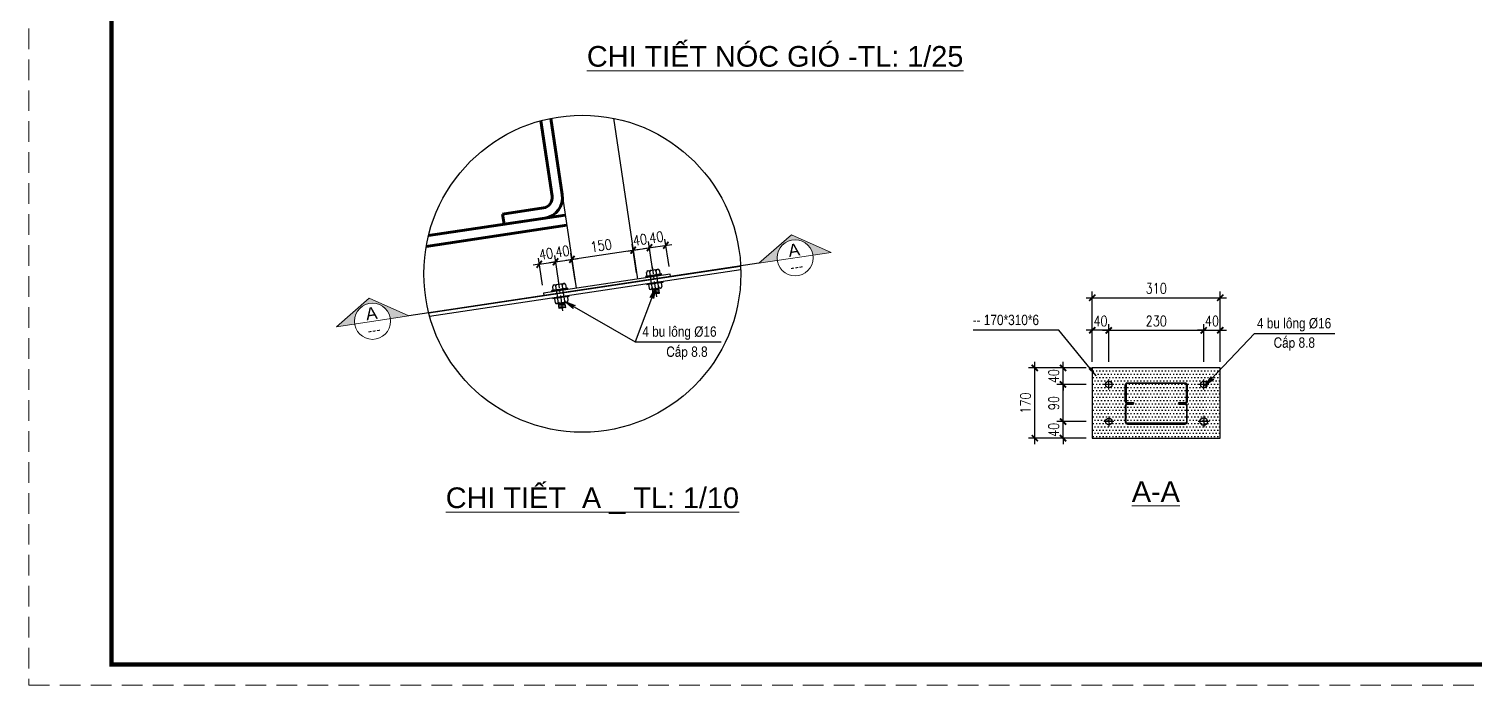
# Model space of a CAD drawing. Header units: inches. Extents: x 651127 to 1529722, y 768575 to 1021311.
# Drawn here: x 1180221 to 1215227, y 768575 to 784462 of the extents above; entities that cross this region are included whole.
import ezdxf
from ezdxf.enums import TextEntityAlignment as Align

# ---------------------------------------------------------------- set-up
doc = ezdxf.new("R2010")
doc.units = ezdxf.units.IN
doc.header["$LTSCALE"] = 1000
doc.header["$MEASUREMENT"] = 0
doc.linetypes.add('CENTER2', pattern=[1.125, 0.75, -0.125, 0.125, -0.125])
doc.linetypes.add('HIDDEN', pattern=[0.375, 0.25, -0.125])
doc.layers.get('DEFPOINTS').update_dxf_attribs({"color": 8, "lineweight": 9})
for name, color, linetype in [('DWGshare.com_1', 7, 'Continuous'), ('DWGshare.com_13', 145, 'Continuous'), ('DWGshare.com_39', 143, 'Continuous'), ('DWGshare.com_41', 51, 'Continuous'), ('DWGshare.com_48', 147, 'Continuous'), ('DWGshare.com_49', 7, 'Continuous'), ('DWGshare.com_52', 145, 'Continuous'), ('DWGshare.com_54', 7, 'Continuous')]:
    doc.layers.add(name, color=color, linetype=linetype)
for name, color, linetype, lineweight in [('DWGshare.com_20', 115, 'Continuous', 20), ('DWGshare.com_51', 7, 'Continuous', 20), ('DWGshare.com_53', 145, 'Continuous', 20)]:
    doc.layers.add(name, color=color, linetype=linetype, lineweight=lineweight)
doc.styles.add('DWGshare.com_12', font='simplex.shx', dxfattribs={"width": 0.8})
doc.styles.add('DWGshare.com_13', font='VHELVCN.TTF')
doc.styles.add('DWGshare.com_4', font='romans.shx', dxfattribs={"width": 0.8})
doc.styles.add('DWGshare.com_5', font='VHELVCN.TTF')
doc.styles.add('DWGshare.com_8', font='VHELVEB.TTF')
doc.dimstyles.new('DWGshare.com_14', dxfattribs={"dimtxt": 250, "dimasz": 150, "dimexe": 150, "dimexo": 150, "dimgap": 100, "dimtad": 1, "dimdec": 0, "dimlfac": 0.1, "dimdsep": 46, "dimtxsty": 'DWGshare.com_12', "dimblk": 'DWGshare.com_1', "dimcen": 150, "dimdle": 150, "dimclrd": 147, "dimclre": 147, "dimclrt": 7, "dimadec": 0, "dimazin": 0, "dimtfac": 1, "dimtdec": 0, "dimtix": 1, "dimtmove": 2, "dimatfit": 3, "dimldrblk": 'DWGshare.com_1', "dimfxl": 1, "dimtolj": 1, "dimtzin": 0, "dimarcsym": 0})
doc.dimstyles.new('DWGshare.com_4', dxfattribs={"dimscale": 100, "dimtxt": 2.5, "dimasz": 2, "dimexe": 1, "dimexo": 1.5, "dimgap": 1, "dimtad": 1, "dimdec": 0, "dimlfac": 0.5, "dimzin": 0, "dimdsep": 46, "dimtxsty": 'DWGshare.com_4', "dimblk": 'DWGshare.com_6', "dimcen": 1.5, "dimdle": 1, "dimclrd": 256, "dimclre": 256, "dimclrt": 7, "dimadec": 0, "dimazin": 0, "dimtfac": 1, "dimtdec": 0, "dimtix": 1, "dimtmove": 2, "dimatfit": 3, "dimldrblk": 'DWGshare.com_6', "dimfxl": 1, "dimtolj": 1, "dimtzin": 0, "dimarcsym": 0})
doc.dimstyles.new('DWGshare.com_8', dxfattribs={"dimtxt": 300, "dimasz": 250, "dimexe": 200, "dimexo": 200, "dimgap": 100, "dimtad": 1, "dimdec": 0, "dimdsep": 46, "dimtxsty": 'DWGshare.com_13', "dimcen": 250, "dimdle": 200, "dimclrd": 256, "dimclre": 256, "dimclrt": 2, "dimadec": 0, "dimazin": 0, "dimtfac": 1, "dimtdec": 0, "dimtix": 1, "dimtmove": 2, "dimatfit": 3, "dimfxl": 1, "dimtolj": 1, "dimtzin": 0, "dimarcsym": 0})

# ---------------------------------------------------------------- blocks, each defined once
blk = doc.blocks.new('DWGshare.com_6')
at = {"linetype": 'CENTER2'}
blk.add_hatch(color=256, dxfattribs=at).paths.add_polyline_path([(-1.3, 0.22), (-1, 0), (-1.3, -0.22), (0, 0)])
blk.add_line((0, 0), (-1, 0), dxfattribs=at)
blk.add_lwpolyline([(-1.3, 0.22), (0, 0), (-1.3, -0.22), (-1, 0), (-1.3, 0.22)], dxfattribs=at)
blk = doc.blocks.new('DWGshare.com_1')
at = {"color": 0, "linetype": 'ByBlock', "const_width": 0.3}
blk.add_lwpolyline([(-0.5, -0.5), (0.5, 0.5)], dxfattribs=at)
blk = doc.blocks.new('*D1193')
at = {"layer": 'DEFPOINTS', "color": 0, "transparency": 16777216}
for p in [(1208678, 777165), (1206378, 776254), (1208678, 776254)]:
    blk.add_point(p, dxfattribs=at)
at = {"layer": 'DWGshare.com_48', "color": 147, "lineweight": -2, "transparency": 16777216}
for p, q in [((1206228, 777165), (1208828, 777165)), ((1206378, 776404), (1206378, 777315)), ((1208678, 776404), (1208678, 777315))]:
    blk.add_line(p, q, dxfattribs=at)
at = {"layer": 'DWGshare.com_48', "color": 147, "lineweight": -2, "transparency": 16777216, "xscale": 150, "yscale": 150, "zscale": 150, "rotation": 180}
blk.add_blockref('DWGshare.com_1', (1206378, 777165), dxfattribs=at)
at = {"layer": 'DWGshare.com_48', "color": 147, "lineweight": -2, "transparency": 16777216, "xscale": 150, "yscale": 150, "zscale": 150}
blk.add_blockref('DWGshare.com_1', (1208678, 777165), dxfattribs=at)
at = {"layer": 'DWGshare.com_48', "color": 7, "transparency": 16777216, "insert": (1207528, 777390), "char_height": 250, "attachment_point": 5, "style": 'DWGshare.com_12'}
blk.add_mtext('\\A1;230', dxfattribs=at)
blk = doc.blocks.new('*D1194')
at = {"layer": 'DEFPOINTS', "color": 0, "transparency": 16777216}
for p in [(1209078, 777953), (1205978, 776254), (1209078, 776254)]:
    blk.add_point(p, dxfattribs=at)
at = {"layer": 'DWGshare.com_48', "color": 147, "lineweight": -2, "transparency": 16777216}
for p, q in [((1205828, 777953), (1209228, 777953)), ((1205978, 776404), (1205978, 778103)), ((1209078, 776404), (1209078, 778103))]:
    blk.add_line(p, q, dxfattribs=at)
at = {"layer": 'DWGshare.com_48', "color": 147, "lineweight": -2, "transparency": 16777216, "xscale": 150, "yscale": 150, "zscale": 150, "rotation": 180}
blk.add_blockref('DWGshare.com_1', (1205978, 777953), dxfattribs=at)
at = {"layer": 'DWGshare.com_48', "color": 147, "lineweight": -2, "transparency": 16777216, "xscale": 150, "yscale": 150, "zscale": 150}
blk.add_blockref('DWGshare.com_1', (1209078, 777953), dxfattribs=at)
at = {"layer": 'DWGshare.com_48', "color": 7, "transparency": 16777216, "insert": (1207528, 778178), "char_height": 250, "attachment_point": 5, "style": 'DWGshare.com_12'}
blk.add_mtext('\\A1;310', dxfattribs=at)
blk = doc.blocks.new('*D1195')
at = {"layer": 'DEFPOINTS', "color": 0, "transparency": 16777216}
for p in [(1205270, 774954), (1205978, 774954), (1205978, 774554)]:
    blk.add_point(p, dxfattribs=at)
at = {"layer": 'DWGshare.com_48', "color": 147, "lineweight": -2, "transparency": 16777216}
for p, q in [((1205270, 774954), (1205270, 775104)), ((1205828, 774954), (1205120, 774954)), ((1205270, 774554), (1205270, 774954)), ((1205828, 774554), (1205120, 774554)), ((1205270, 774554), (1205270, 774404))]:
    blk.add_line(p, q, dxfattribs=at)
at = {"layer": 'DWGshare.com_48', "color": 147, "lineweight": -2, "transparency": 16777216, "xscale": 150, "yscale": 150, "zscale": 150}
for p, rotation in [((1205270, 774954), 270), ((1205270, 774554), 90)]:
    blk.add_blockref('DWGshare.com_1', p, dxfattribs=dict(at, rotation=rotation))
at = {"layer": 'DWGshare.com_48', "color": 7, "transparency": 16777216, "insert": (1205045, 774754), "char_height": 250, "attachment_point": 5, "rotation": 90, "style": 'DWGshare.com_12'}
blk.add_mtext('\\A1;40', dxfattribs=at)
blk = doc.blocks.new('*D1196')
at = {"layer": 'DEFPOINTS', "color": 0, "transparency": 16777216}
for p in [(1205270, 775854), (1205978, 775854), (1205978, 774954)]:
    blk.add_point(p, dxfattribs=at)
at = {"layer": 'DWGshare.com_48', "color": 147, "lineweight": -2, "transparency": 16777216}
for p, q in [((1205828, 775854), (1205120, 775854)), ((1205270, 774804), (1205270, 776004)), ((1205828, 774954), (1205120, 774954))]:
    blk.add_line(p, q, dxfattribs=at)
at = {"layer": 'DWGshare.com_48', "color": 147, "lineweight": -2, "transparency": 16777216, "xscale": 150, "yscale": 150, "zscale": 150}
for p, rotation in [((1205270, 775854), 90), ((1205270, 774954), 270)]:
    blk.add_blockref('DWGshare.com_1', p, dxfattribs=dict(at, rotation=rotation))
at = {"layer": 'DWGshare.com_48', "color": 7, "transparency": 16777216, "insert": (1205045, 775404), "char_height": 250, "attachment_point": 5, "rotation": 90, "style": 'DWGshare.com_12'}
blk.add_mtext('\\A1;90', dxfattribs=at)
blk = doc.blocks.new('*D1197')
at = {"layer": 'DEFPOINTS', "color": 0, "transparency": 16777216}
for p in [(1205270, 776254), (1205978, 776254), (1205978, 775854)]:
    blk.add_point(p, dxfattribs=at)
at = {"layer": 'DWGshare.com_48', "color": 147, "lineweight": -2, "transparency": 16777216}
for p, q in [((1205828, 776254), (1205120, 776254)), ((1205270, 776254), (1205270, 776404)), ((1205270, 775854), (1205270, 776254)), ((1205828, 775854), (1205120, 775854)), ((1205270, 775854), (1205270, 775704))]:
    blk.add_line(p, q, dxfattribs=at)
at = {"layer": 'DWGshare.com_48', "color": 147, "lineweight": -2, "transparency": 16777216, "xscale": 150, "yscale": 150, "zscale": 150}
for p, rotation in [((1205270, 776254), 270), ((1205270, 775854), 90)]:
    blk.add_blockref('DWGshare.com_1', p, dxfattribs=dict(at, rotation=rotation))
at = {"layer": 'DWGshare.com_48', "color": 7, "transparency": 16777216, "insert": (1205045, 776054), "char_height": 250, "attachment_point": 5, "rotation": 90, "style": 'DWGshare.com_12'}
blk.add_mtext('\\A1;40', dxfattribs=at)
blk = doc.blocks.new('*D1198')
at = {"layer": 'DEFPOINTS', "color": 0, "transparency": 16777216}
for p in [(1205978, 777165), (1205978, 776254), (1206378, 776254)]:
    blk.add_point(p, dxfattribs=at)
at = {"layer": 'DWGshare.com_48', "color": 147, "lineweight": -2, "transparency": 16777216}
for p, q in [((1205978, 777165), (1205828, 777165)), ((1205978, 776404), (1205978, 777315)), ((1206378, 777165), (1205978, 777165)), ((1206378, 776404), (1206378, 777315)), ((1206378, 777165), (1206528, 777165))]:
    blk.add_line(p, q, dxfattribs=at)
at = {"layer": 'DWGshare.com_48', "color": 147, "lineweight": -2, "transparency": 16777216, "xscale": 150, "yscale": 150, "zscale": 150}
blk.add_blockref('DWGshare.com_1', (1205978, 777165), dxfattribs=at)
at = {"layer": 'DWGshare.com_48', "color": 147, "lineweight": -2, "transparency": 16777216, "xscale": 150, "yscale": 150, "zscale": 150, "rotation": 180}
blk.add_blockref('DWGshare.com_1', (1206378, 777165), dxfattribs=at)
at = {"layer": 'DWGshare.com_48', "color": 7, "transparency": 16777216, "insert": (1206178, 777390), "char_height": 250, "attachment_point": 5, "style": 'DWGshare.com_12'}
blk.add_mtext('\\A1;40', dxfattribs=at)
blk = doc.blocks.new('*D1199')
at = {"layer": 'DEFPOINTS', "color": 0, "transparency": 16777216}
for p in [(1204586, 776254), (1205978, 776254), (1205978, 774554)]:
    blk.add_point(p, dxfattribs=at)
at = {"layer": 'DWGshare.com_48', "color": 147, "lineweight": -2, "transparency": 16777216}
for p, q in [((1205828, 776254), (1204436, 776254)), ((1204586, 774404), (1204586, 776404)), ((1205828, 774554), (1204436, 774554))]:
    blk.add_line(p, q, dxfattribs=at)
at = {"layer": 'DWGshare.com_48', "color": 147, "lineweight": -2, "transparency": 16777216, "xscale": 150, "yscale": 150, "zscale": 150}
for p, rotation in [((1204586, 776254), 90), ((1204586, 774554), 270)]:
    blk.add_blockref('DWGshare.com_1', p, dxfattribs=dict(at, rotation=rotation))
at = {"layer": 'DWGshare.com_48', "color": 7, "transparency": 16777216, "insert": (1204361, 775404), "char_height": 250, "attachment_point": 5, "rotation": 90, "style": 'DWGshare.com_12'}
blk.add_mtext('\\A1;170', dxfattribs=at)
blk = doc.blocks.new('*D1200')
at = {"layer": 'DEFPOINTS', "color": 0, "transparency": 16777216}
for p in [(1209078, 777165), (1208678, 776254), (1209078, 776254)]:
    blk.add_point(p, dxfattribs=at)
at = {"layer": 'DWGshare.com_48', "color": 147, "lineweight": -2, "transparency": 16777216}
for p, q in [((1208678, 777165), (1208528, 777165)), ((1208678, 776404), (1208678, 777315)), ((1208678, 777165), (1209078, 777165)), ((1209078, 776404), (1209078, 777315)), ((1209078, 777165), (1209228, 777165))]:
    blk.add_line(p, q, dxfattribs=at)
at = {"layer": 'DWGshare.com_48', "color": 147, "lineweight": -2, "transparency": 16777216, "xscale": 150, "yscale": 150, "zscale": 150}
blk.add_blockref('DWGshare.com_1', (1208678, 777165), dxfattribs=at)
at = {"layer": 'DWGshare.com_48', "color": 147, "lineweight": -2, "transparency": 16777216, "xscale": 150, "yscale": 150, "zscale": 150, "rotation": 180}
blk.add_blockref('DWGshare.com_1', (1209078, 777165), dxfattribs=at)
at = {"layer": 'DWGshare.com_48', "color": 7, "transparency": 16777216, "insert": (1208878, 777390), "char_height": 250, "attachment_point": 5, "style": 'DWGshare.com_12'}
blk.add_mtext('\\A1;40', dxfattribs=at)
blk = doc.blocks.new('*D1201')
at = {"layer": 'DEFPOINTS', "color": 0, "transparency": 16777216}
for p in [(1192979, 778823), (1192682, 778105), (1193078, 778165)]:
    blk.add_point(p, dxfattribs=at)
at = {"layer": 'DWGshare.com_48', "color": 147, "lineweight": -2, "transparency": 16777216}
for p, q in [((1192660, 778254), (1192561, 778912)), ((1193056, 778313), (1192957, 778972)), ((1192583, 778764), (1192435, 778742)), ((1192583, 778764), (1192979, 778823)), ((1192979, 778823), (1193127, 778846))]:
    blk.add_line(p, q, dxfattribs=at)
at = {"layer": 'DWGshare.com_48', "color": 147, "lineweight": -2, "transparency": 16777216, "xscale": 150, "yscale": 150, "zscale": 150}
for p, rotation in [((1192583, 778764), 8.53076561066679), ((1192979, 778823), 188.5307656106667)]:
    blk.add_blockref('DWGshare.com_1', p, dxfattribs=dict(at, rotation=rotation))
at = {"layer": 'DWGshare.com_48', "color": 7, "transparency": 16777216, "insert": (1192748, 779016), "char_height": 250, "attachment_point": 5, "rotation": 8.5308, "style": 'DWGshare.com_12'}
blk.add_mtext('\\A1;40', dxfattribs=at)
blk = doc.blocks.new('*D1209')
at = {"layer": 'DEFPOINTS', "color": 0, "transparency": 16777216}
for p in [(1194858, 779105), (1193434, 778488), (1194963, 778407)]:
    blk.add_point(p, dxfattribs=at)
at = {"layer": 'DWGshare.com_48', "color": 147, "lineweight": -2, "transparency": 16777216}
for p, q in [((1194940, 778555), (1194836, 779254)), ((1193226, 778860), (1195006, 779127)), ((1193412, 778636), (1193352, 779031))]:
    blk.add_line(p, q, dxfattribs=at)
at = {"layer": 'DWGshare.com_48', "color": 147, "lineweight": -2, "transparency": 16777216, "xscale": 150, "yscale": 150, "zscale": 150}
for p, rotation in [((1193375, 778883), 188.5307656106667), ((1194858, 779105), 8.530765610666755)]:
    blk.add_blockref('DWGshare.com_1', p, dxfattribs=dict(at, rotation=rotation))
at = {"layer": 'DWGshare.com_48', "color": 7, "transparency": 16777216, "insert": (1194083, 779216), "char_height": 250, "attachment_point": 5, "rotation": 8.5308, "style": 'DWGshare.com_12'}
blk.add_mtext('\\A1;150', dxfattribs=at)
blk = doc.blocks.new('DWGshare.com_21')
at = {"layer": 'DWGshare.com_53', "ltscale": 3}
blk.add_hatch(color=256, dxfattribs=at).paths.add_polyline_path([(-5.89, 0, -1), (5.89, 0), (11.92, 0), (0, 7.58), (-11.92, 0)])
at = {"layer": 'DWGshare.com_53', "color": 2, "ltscale": 3}
for p, q in [((0, 7.58), (-11.92, 0)), ((11.92, 0), (0, 7.58)), ((-11.92, 0), (11.92, 0))]:
    blk.add_line(p, q, dxfattribs=at)
blk.add_circle((0, 0), 5.89, dxfattribs=at)
at = {"layer": 'DWGshare.com_53', "color": 7, "ltscale": 3, "style": 'DWGshare.com_8'}
for tag, height, p in [('A', 4, (0, 0.9)), ('---', 3, (0, -4.21))]:
    blk.add_attdef(tag, text='', height=height, dxfattribs=at).set_placement(p, align=Align.CENTER)
blk = doc.blocks.new('DWGshare.com_23')
at = {"layer": 'DWGshare.com_13', "color": 8, "linetype": 'CENTER2', "ltscale": 0.5}
blk.add_line((3267, 416), (3267, -321), dxfattribs=at)
at = {"layer": 'DWGshare.com_13'}
for p, q in [((3071, 80), (3071, 94)), ((3071, 94), (3464, 94)), ((3464, 80), (3071, 80)), ((3111, 94), (3111, 184)), ((3146, 220), (3388, 220)), ((3189, 342), (3189, 220)), ((3189, 342), (3346, 342)), ((3346, 312), (3189, 342)), ((3346, 282), (3189, 312)), ((3346, 249), (3189, 279)), ((3346, 220), (3189, 249)), ((3189, 184), (3189, 94)), ((3189, 80), (3189, -100)), ((3346, 342), (3346, 220)), ((3346, 184), (3346, 94)), ((3346, 80), (3346, -100)), ((3424, 94), (3424, 184)), ((3464, 80), (3464, 94)), ((3071, -100), (3071, -114)), ((3464, -100), (3071, -100)), ((3071, -114), (3464, -114)), ((3111, -204), (3111, -114)), ((3388, -240), (3146, -240)), ((3189, -114), (3189, -204)), ((3346, -114), (3346, -204)), ((3424, -114), (3424, -204)), ((3464, -100), (3464, -114))]:
    blk.add_line(p, q, dxfattribs=at)
for centre, start, end in [((3146, 184), 90, 180), ((3153, 184), 360, 90), ((3225, 184), 90, 180), ((3310, 184), 360, 90), ((3381, 184), 90, 180), ((3388, 184), 360, 90), ((3146, -204), 180, 270), ((3153, -204), 270, 360), ((3225, -204), 180, 270), ((3310, -204), 270, 360), ((3381, -204), 180, 270), ((3388, -204), 270, 360)]:
    blk.add_arc(centre, 35.6, start, end, dxfattribs=at)
blk = doc.blocks.new('*D1202')
at = {"layer": 'DEFPOINTS', "color": 0, "transparency": 16777216}
for p in [(1195649, 779224), (1195748, 778565), (1195352, 778506)]:
    blk.add_point(p, dxfattribs=at)
at = {"layer": 'DWGshare.com_48', "color": 147, "lineweight": -2, "transparency": 16777216}
for p, q in [((1195105, 779142), (1195797, 779246)), ((1195330, 778654), (1195231, 779313)), ((1195726, 778713), (1195627, 779372))]:
    blk.add_line(p, q, dxfattribs=at)
at = {"layer": 'DWGshare.com_48', "color": 147, "lineweight": -2, "transparency": 16777216, "xscale": 150, "yscale": 150, "zscale": 150}
for p, rotation in [((1195254, 779165), 188.5307656106667), ((1195649, 779224), 8.530765610666755)]:
    blk.add_blockref('DWGshare.com_1', p, dxfattribs=dict(at, rotation=rotation))
at = {"layer": 'DWGshare.com_48', "color": 7, "transparency": 16777216, "insert": (1195418, 779417), "char_height": 250, "attachment_point": 5, "rotation": 8.5308, "style": 'DWGshare.com_12'}
blk.add_mtext('\\A1;40', dxfattribs=at)
blk = doc.blocks.new('*D1203')
at = {"layer": 'DEFPOINTS', "color": 0, "transparency": 16777216}
for p in [(1195254, 779165), (1194957, 778446), (1195352, 778506)]:
    blk.add_point(p, dxfattribs=at)
at = {"layer": 'DWGshare.com_48', "color": 147, "lineweight": -2, "transparency": 16777216}
for p, q in [((1194935, 778595), (1194836, 779254)), ((1195330, 778654), (1195231, 779313)), ((1194710, 779083), (1195402, 779187))]:
    blk.add_line(p, q, dxfattribs=at)
at = {"layer": 'DWGshare.com_48', "color": 147, "lineweight": -2, "transparency": 16777216, "xscale": 150, "yscale": 150, "zscale": 150}
for p, rotation in [((1195254, 779165), 8.530765610666755), ((1194858, 779105), 188.5307656106667)]:
    blk.add_blockref('DWGshare.com_1', p, dxfattribs=dict(at, rotation=rotation))
at = {"layer": 'DWGshare.com_48', "color": 7, "transparency": 16777216, "insert": (1195022, 779357), "char_height": 250, "attachment_point": 5, "rotation": 8.5308, "style": 'DWGshare.com_12'}
blk.add_mtext('\\A1;40', dxfattribs=at)
blk = doc.blocks.new('*D1204')
at = {"layer": 'DEFPOINTS', "color": 0, "transparency": 16777216}
for p in [(1193375, 778883), (1193473, 778224), (1193078, 778165)]:
    blk.add_point(p, dxfattribs=at)
at = {"layer": 'DWGshare.com_48', "color": 147, "lineweight": -2, "transparency": 16777216}
for p, q in [((1193056, 778313), (1192957, 778972)), ((1192979, 778823), (1193375, 778883)), ((1193451, 778372), (1193352, 779031)), ((1193375, 778883), (1193523, 778905)), ((1192979, 778823), (1192831, 778801))]:
    blk.add_line(p, q, dxfattribs=at)
at = {"layer": 'DWGshare.com_48', "color": 147, "lineweight": -2, "transparency": 16777216, "xscale": 150, "yscale": 150, "zscale": 150}
for p, rotation in [((1192979, 778823), 8.53076561066679), ((1193375, 778883), 188.5307656106667)]:
    blk.add_blockref('DWGshare.com_1', p, dxfattribs=dict(at, rotation=rotation))
at = {"layer": 'DWGshare.com_48', "color": 7, "transparency": 16777216, "insert": (1193143, 779076), "char_height": 250, "attachment_point": 5, "rotation": 8.5308, "style": 'DWGshare.com_12'}
blk.add_mtext('\\A1;40', dxfattribs=at)

msp = doc.modelspace()

# ---------------------------------------------------------------- hatches: boundary and pattern name
at = {"layer": 'DWGshare.com_39', "linetype": 'Continuous', "ltscale": 1000}
h = msp.add_hatch(dxfattribs=at)
h.set_pattern_fill('DOTS', color=256, scale=50, style=0)
h.set_pattern_definition([(0, (867072.82, 109747.164), (39.6875, 79.375), [0, -79.375])])
h.paths.add_polyline_path([(1205978.3, 776254.2), (1205978.3, 774554.2), (1209078.3, 774554.2), (1209078.3, 776254.2)])
h.paths.add_polyline_path([(1206458.3, 775854.2, -1), (1206298.3, 775854.2, -1)], flags=16)

# ---------------------------------------------------------------- linework, layer by layer
at = {"layer": 'DEFPOINTS', "linetype": 'HIDDEN', "ltscale": 2}
msp.add_lwpolyline([(1180221.5, 768574.8), (1264321.5, 768574.8), (1264321.5, 827974.8), (1180221.5, 827974.8)], close=True, dxfattribs=at)
at = {"layer": 'DWGshare.com_1', "const_width": 100}
msp.add_lwpolyline([(1182221.5, 769074.8), (1263821.5, 769074.8), (1263821.5, 827474.8), (1182221.5, 827474.8)], close=True, dxfattribs=at)
at = {"layer": 'DWGshare.com_39', "linetype": 'Continuous', "lineweight": 100}
for p, q in [((1192892.4, 780412), (1192618.4, 782238.5)), ((1193139.6, 780449), (1192862.5, 782296.5)), ((1189900.6, 779457.6), (1193213.8, 779954.6)), ((1191693.3, 779979.3), (1192682.3, 780127.6)), ((1191693.3, 779979.3), (1191730.4, 779732.1)), ((1189845.5, 779196.5), (1193250.9, 779707.3)), ((1191730.4, 779732.1), (1192719.3, 779880.4))]:
    msp.add_line(p, q, dxfattribs=at)
at = {"layer": 'DWGshare.com_39', "linetype": 'HIDDEN', "ltscale": 2000}
msp.add_line((1197904.5, 778787.5), (1189421, 777514.9), dxfattribs=at)
at = {"layer": 'DWGshare.com_39', "linetype": 'Continuous', "lineweight": 100}
for radius in [250, 500]:
    msp.add_arc((1192645.2, 780374.9), radius, 278.53077, 8.53077, dxfattribs=at)
at = {"layer": 'DWGshare.com_41', "ltscale": 0.9}
for p, q in [((1192862.5, 782296.5), (1193479.3, 778184.4)), ((1189906.5, 777587.8), (1197461.1, 778721))]:
    msp.add_line(p, q, dxfattribs=at)
at = {"layer": 'DWGshare.com_41'}
for p, q in [((1194378.9, 782298.9), (1194962.7, 778406.9)), ((1189927.2, 777510), (1197464.2, 778640.5))]:
    msp.add_line(p, q, dxfattribs=at)
msp.add_lwpolyline([(1195762.8, 778466.2), (1195753.9, 778525.6), (1192688.2, 778065.7), (1192697.1, 778006.4)], dxfattribs=at)
at = {"layer": 'DWGshare.com_41', "ltscale": 0.9}
for points in [[(1206978.3, 775394.2), (1206828.3, 775394.2, -0.4142136), (1206778.3, 775444.2), (1206778.3, 775844.2, -0.4142136), (1206828.3, 775894.2), (1208228.3, 775894.2, -0.4142136), (1208278.3, 775844.2), (1208278.3, 775444.2, -0.4142136), (1208228.3, 775394.2), (1208078.3, 775394.2), (1208078.3, 775414.2), (1208228.3, 775414.2, 0.4142136), (1208258.3, 775444.2), (1208258.3, 775844.2, 0.4142136), (1208228.3, 775874.2), (1206828.3, 775874.2, 0.4142136), (1206798.3, 775844.2), (1206798.3, 775444.2, 0.4142136), (1206828.3, 775414.2), (1206978.3, 775414.2), (1206978.3, 775394.2)], [(1206978.3, 775394.2), (1206828.3, 775394.2, 0.4142136), (1206778.3, 775344.2), (1206778.3, 774944.2, 0.4142136), (1206828.3, 774894.2), (1208228.3, 774894.2, 0.4142136), (1208278.3, 774944.2), (1208278.3, 775344.2, 0.4142136), (1208228.3, 775394.2), (1208078.3, 775394.2), (1208078.3, 775374.2), (1208228.3, 775374.2, -0.4142136), (1208258.3, 775344.2), (1208258.3, 774944.2, -0.4142136), (1208228.3, 774914.2), (1206828.3, 774914.2, -0.4142136), (1206798.3, 774944.2), (1206798.3, 775344.2, -0.4142136), (1206828.3, 775374.2), (1206978.3, 775374.2), (1206978.3, 775394.2)]]:
    msp.add_lwpolyline(points, format="xyb", dxfattribs=at)
msp.add_circle((1193626.8, 778534.5), 3838.8, dxfattribs=at)
at = {"layer": 'DWGshare.com_49'}
msp.add_lwpolyline([(1205978.3, 774554.2), (1209078.3, 774554.2), (1209078.3, 776254.2), (1205978.3, 776254.2)], close=True, dxfattribs=at)
at = {"layer": 'DWGshare.com_52', "ltscale": 10}
for p, q in [((1206500.5, 775854.2), (1206256.2, 775854.2)), ((1206378.3, 775732), (1206378.3, 775976.3)), ((1208800.5, 775854.2), (1208556.2, 775854.2)), ((1208678.3, 775732), (1208678.3, 775976.3)), ((1206378.3, 775076.3), (1206378.3, 774832)), ((1208678.3, 775091.6), (1208678.3, 774816.8)), ((1206500.5, 774954.2), (1206256.2, 774954.2)), ((1208815.7, 774954.2), (1208540.9, 774954.2))]:
    msp.add_line(p, q, dxfattribs=at)
at = {"layer": 'DWGshare.com_52'}
for centre in [(1206378.3, 775854.2), (1208678.3, 775854.2)]:
    msp.add_circle(centre, 80, dxfattribs=at)
at = {"layer": 'DWGshare.com_52', "ltscale": 10}
for centre, radius in [((1206378.3, 774954.2), 80), ((1208678.3, 774954.2), 90)]:
    msp.add_circle(centre, radius, dxfattribs=at)

# ---------------------------------------------------------------- block references
at = {"layer": 'DWGshare.com_20', "linetype": 'Continuous', "rotation": 188.5307656106667}
for p in [(1198601.3, 778871.8), (1196326.8, 778530.6)]:
    msp.add_blockref('DWGshare.com_23', p, dxfattribs=at)
at = {"layer": 'DWGshare.com_54'}
ref = msp.add_blockref('DWGshare.com_21', (1198780.4, 778918.9), dxfattribs=dict(at, xscale=-74.29499999957794, yscale=74.29499999969266, zscale=74.29499999999999, rotation=8.530765609921469))
ref.add_attrib('---', '---', dxfattribs={"layer": 'DWGshare.com_53', "color": 7, "ltscale": 3, "height": 222.88, "rotation": 8.53077, "style": 'DWGshare.com_8'}).set_placement((1198833.8, 778596.4), align=Align.CENTER)
ref.add_attrib('A', 'A', dxfattribs={"layer": 'DWGshare.com_53', "color": 7, "ltscale": 3, "height": 300, "rotation": 8.53077, "style": 'DWGshare.com_8'}).set_placement((1198775.4, 778961.6), align=Align.CENTER)
ref = msp.add_blockref('DWGshare.com_21', (1188545, 777383.6), dxfattribs=dict(at, xscale=-74.29499999957794, yscale=74.29499999969266, zscale=74.29499999999999, rotation=8.530765609921469))
ref.add_attrib('---', '---', dxfattribs={"layer": 'DWGshare.com_53', "color": 7, "ltscale": 3, "height": 222.88, "rotation": 8.53077, "style": 'DWGshare.com_8'}).set_placement((1188598.4, 777061.1), align=Align.CENTER)
ref.add_attrib('A', 'A', dxfattribs={"layer": 'DWGshare.com_53', "color": 7, "ltscale": 3, "height": 300, "rotation": 8.53077, "style": 'DWGshare.com_8'}).set_placement((1188540.1, 777426.3), align=Align.CENTER)

# ---------------------------------------------------------------- texts
at = {"layer": 'DWGshare.com_51', "style": 'DWGshare.com_8'}
msp.add_text('%%uCHI TIEÁT NOÙC GIOÙ -TL: 1/25', height=500, dxfattribs=at).set_placement((1198296.5, 783870.1), align=Align.MIDDLE)
at = {"layer": 'DWGshare.com_51', "color": 7, "style": 'DWGshare.com_5'}
for s, p in [('-- 170*310*6', (1203081.2, 777291.3)), ('4 bu loâng Þ16', (1209966.8, 777211.5)), ('4 bu loâng Þ16', (1195079, 777009.3))]:
    msp.add_text(s, height=250, dxfattribs=at).set_placement(p)
for p in [(1196161.1, 776523.1), (1210872.5, 776742.8)]:
    msp.add_text('Caáp 8.8', height=250, dxfattribs=at).set_placement(p, align=Align.CENTER)
at = {"layer": 'DWGshare.com_51', "color": 7, "style": 'DWGshare.com_8'}
for s, p in [('%%UCHI TIEÁT  A _ TL: 1/10', (1193870.4, 773113.8)), ('%%uA-A', (1207518.1, 773261.6))]:
    msp.add_text(s, height=500, dxfattribs=at).set_placement(p, align=Align.MIDDLE)

# ---------------------------------------------------------------- dimensions: what is measured, and where the dimension line sits
at = {"layer": 'DWGshare.com_48'}
for base, p1, p2, picture, middle in [((1195649.2, 779223.8), (1195352.4, 778505.8), (1195748, 778565.1), '*D1202', (1195418, 779416.7)), ((1195253.6, 779164.5), (1194956.8, 778446.4), (1195352.4, 778505.8), '*D1203', (1195022.4, 779357.4))]:
    dim = msp.add_linear_dim(base=base, p1=p1, p2=p2, angle=8.53077, dimstyle='DWGshare.com_14', dxfattribs=at)
    dim.commit()
    dim.dimension.update_dxf_attribs({"geometry": picture, "text_midpoint": middle, "dimtype": 160})
for base, p1, p2, angle, picture, middle in [((1193374.6, 778882.7), (1193077.8, 778164.6), (1193473.4, 778223.9), 8.53077, '*D1204', (1193143.4, 779075.5)), ((1194858, 779105.2), (1193433.9, 778487.5), (1194962.7, 778406.9), 8.53077, '*D1209', (1194082.9, 779216.4)), ((1192979, 778823.3), (1192682.3, 778105.3), (1193077.8, 778164.6), 8.53077, '*D1201', (1192747.9, 779016.2)), ((1209078.3, 777164.5), (1208678.3, 776254.2), (1209078.3, 776254.2), 180, '*D1200', (1208878.3, 777389.5)), ((1204586.4, 776254.2), (1205978.3, 774554.2), (1205978.3, 776254.2), 90, '*D1199', (1204361.4, 775404.2)), ((1205270.2, 776254.2), (1205978.3, 775854.2), (1205978.3, 776254.2), 90, '*D1197', (1205045.2, 776054.2)), ((1205270.2, 775854.2), (1205978.3, 774954.2), (1205978.3, 775854.2), 90, '*D1196', (1205045.2, 775404.2)), ((1205270.2, 774954.2), (1205978.3, 774554.2), (1205978.3, 774954.2), 90, '*D1195', (1205045.2, 774754.2))]:
    dim = msp.add_linear_dim(base=base, p1=p1, p2=p2, angle=angle, dimstyle='DWGshare.com_14', dxfattribs=at)
    dim.commit()
    dim.dimension.update_dxf_attribs({"geometry": picture, "text_midpoint": middle})
for base, p1, p2, picture, middle in [((1209078.3, 777952.6), (1205978.3, 776254.2), (1209078.3, 776254.2), '*D1194', (1207528.3, 778177.6)), ((1205978.3, 777164.5), (1206378.3, 776254.2), (1205978.3, 776254.2), '*D1198', (1206178.3, 777389.5)), ((1208678.3, 777164.5), (1206378.3, 776254.2), (1208678.3, 776254.2), '*D1193', (1207528.3, 777389.5))]:
    dim = msp.add_linear_dim(base=base, p1=p1, p2=p2, dimstyle='DWGshare.com_14', dxfattribs=at)
    dim.commit()
    dim.dimension.update_dxf_attribs({"geometry": picture, "text_midpoint": middle})

# ---------------------------------------------------------------- leaders
at = {"layer": 'DWGshare.com_39', "lineweight": 100}
msp.add_leader([(1206076.2, 776058.9), (1205168.8, 777164.2), (1203092.5, 777164.2)], dimstyle='DWGshare.com_8', override={"dimtad": 0}, dxfattribs=at)
at = {"layer": 'DWGshare.com_48'}
for points in [[(1195399.8, 778189.7), (1194904.2, 776882.3), (1196992.7, 776882.3)], [(1193202.7, 777860.1), (1194904.2, 776882.3), (1196992.7, 776882.3)], [(1208708.3, 775820.3), (1209903.9, 777084.5), (1211851.3, 777084.5)]]:
    msp.add_leader(points, dimstyle='DWGshare.com_4', dxfattribs=at)

doc.saveas('drawing.dxf')
